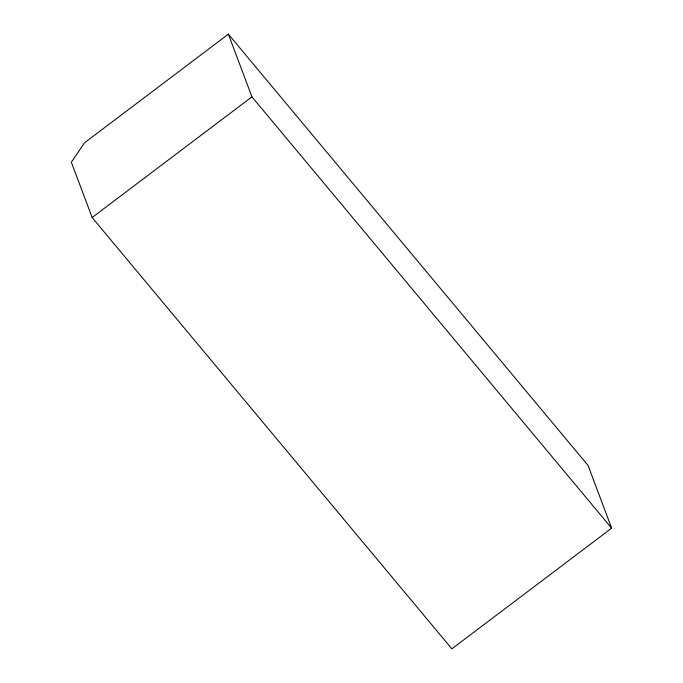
<?xml version="1.0" encoding="UTF-8"?>
<svg xmlns="http://www.w3.org/2000/svg" width="683" height="683" viewBox="0 0 683 683"><rect width="100%" height="100%" fill="white"/><g stroke="black" fill="none" stroke-linecap="round" stroke-linejoin="round"><path stroke-width="1.02" d="M228.361 34.15L84.555 142.773L71.356 162.213L92.145 217.536L451.864 648.85L611.644 528.164L588.08 465.465L228.361 34.15L251.933 96.849L611.644 528.164M92.145 217.536L251.933 96.849"/></g></svg>
